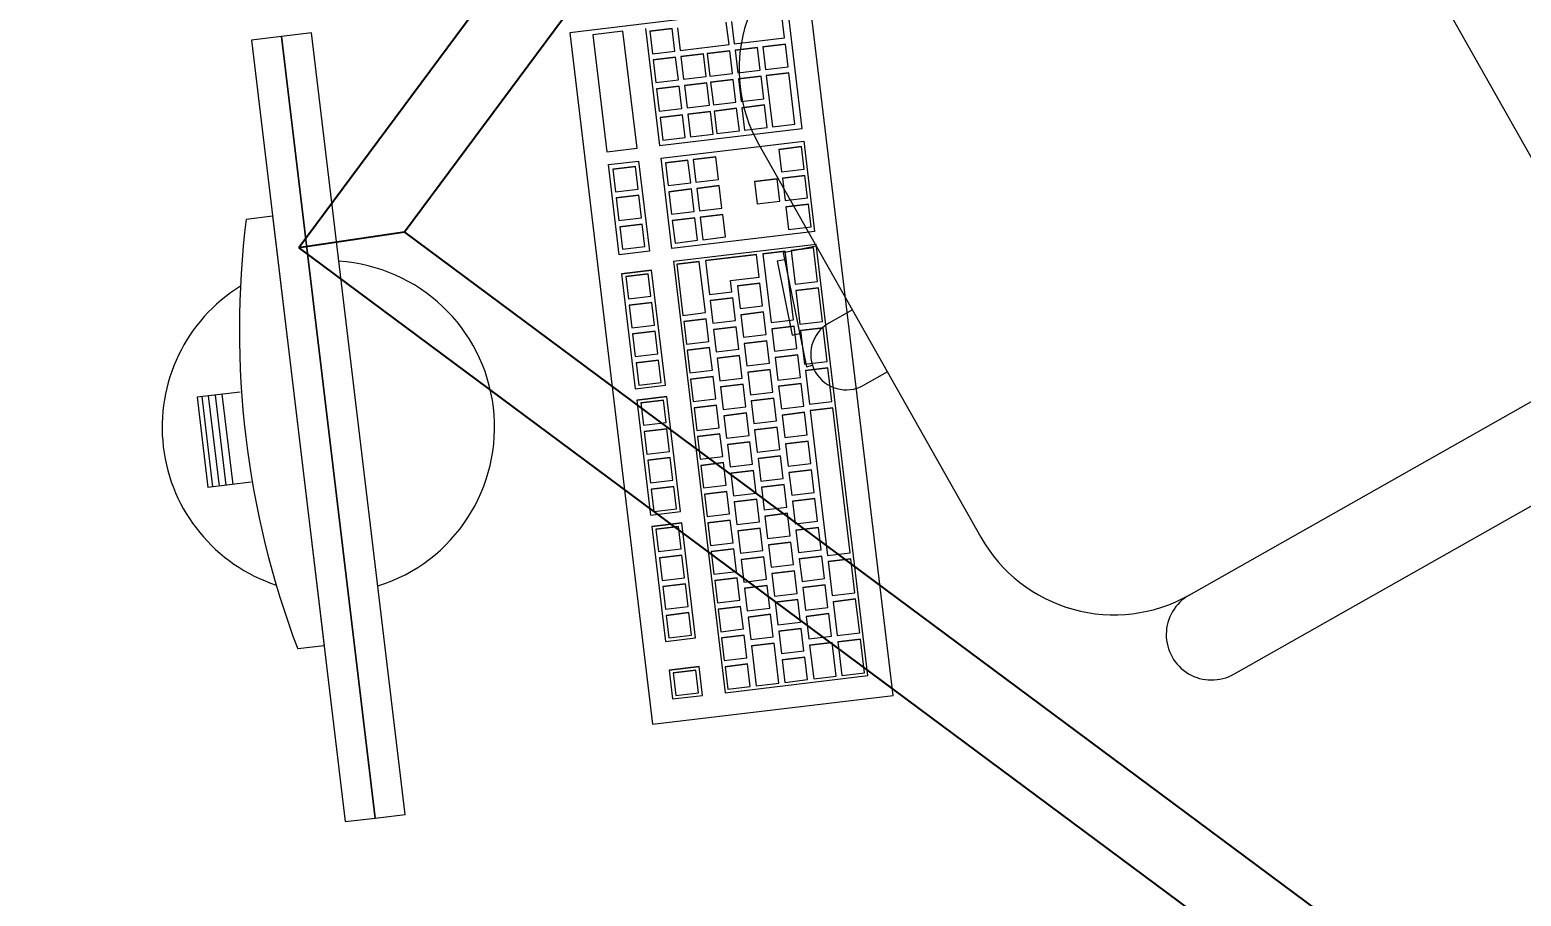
# Model space of a CAD drawing. Header units: metres. Extents: x 141303 to 146299, y 125960 to 127091.
# Drawn here: x 144888.176 to 144889.162, y 126112.787 to 126113.36 of the extents above; entities that cross this region are included whole.
import ezdxf

# ---------------------------------------------------------------- set-up
doc = ezdxf.new("R2010")
doc.units = ezdxf.units.M
doc.header["$MEASUREMENT"] = 0
doc.layers.add('DIMENSION', color=50, linetype='Continuous')
doc.layers.add('FURNITURE', color=6, linetype='Continuous')
doc.layers.get('0').off()
doc.styles.get("Standard").update_dxf_attribs({"font": 'arial.ttf'})
doc.dimstyles.get("Standard").update_dxf_attribs({"dimtxt": 0.18, "dimasz": 0.18, "dimexe": 0.18, "dimexo": 0.0625, "dimgap": 0.09, "dimtad": 0, "dimtih": 1, "dimtoh": 1, "dimdec": 4, "dimzin": 0, "dimdsep": 46, "dimtxsty": 'Standard', "dimcen": 0.09, "dimadec": 0, "dimazin": 0, "dimtfac": 1, "dimtdec": 4, "dimtofl": 0, "dimtmove": 0, "dimatfit": 3, "dimfxl": 1, "dimtolj": 1, "dimtzin": 0, "dimarcsym": 0})

# ---------------------------------------------------------------- blocks, each defined once
blk = doc.blocks.new('C02_MOB-EQUIP GINE-PEDIATRÍA$0$SILLA ADM')
at = {"lineweight": 0}
for p, q in [((20.04703150381793, 67.98098354572173, -0.0001083707185007277), (19.9262905843289, 67.70855571137963, -0.0001083707185007277)), ((20.30127169555655, 67.46871754330007, -0.0001083707185007277), (20.4765747070619, 67.86425387000817, -0.0001083707185007277)), ((19.97770748777068, 67.57528436159753, -0.0001083707185007277), (20.3176503041253, 67.42462057821623, -0.0001083707185007277)), ((19.95339604384997, 67.52043043100731, -0.0001083707185007277), (20.27371564967265, 67.37846371959988, -0.0001083707185007277))]:
    blk.add_line(p, q, dxfattribs=at)
at = {"lineweight": 0, "ltscale": 15}
for p, q in [((19.99920734189095, 67.92542890704374, -0.0001083707185007277), (19.94794888302381, 67.86824843370307, -0.0001083707185007277)), ((19.99253823611927, 67.92548647206787, -0.0001083707185007277), (19.95912690951086, 67.88828857880252, -0.0001083707185007277)), ((19.99253823611927, 67.92548647206787, -0.0001083707185007277), (19.99626124850887, 67.92214244439785, -0.0001083707185007277)), ((20.01580298728557, 67.91052261860082, -0.0001083707185007277), (19.99920734189095, 67.92542890704374, -0.0001083707185007277)), ((19.95912690951086, 67.88828857880252, -0.0001083707185007277), (19.96288643381947, 67.8849117561991, -0.0001083707185007277)), ((19.99619146692045, 67.86627312933211, -0.0001083707185007277), (19.97980732386351, 67.87354396238405, -0.0001083707185007277)), ((19.94794888302381, 67.86824843370307, -0.0001083707185007277), (19.95112415944527, 67.86568353163109, -0.0001083707185007277)), ((19.97714750035549, 67.82330421216193, -0.0001083707185007277), (19.96074292184803, 67.83058411398827, -0.0001083707185007277))]:
    blk.add_line(p, q, dxfattribs=at)
at = {"lineweight": 0}
for centre, radius, start, end in [((20.13937563040025, 67.94005632262837, -0.0001083707185007277), 0.1010073033560275, 66.09692008300244, 156.096920083002), ((20.16410823210186, 67.7661244465057, -0.0001083707185007277), 0.4159057723393335, 303.6076817566271, 8.5861584093774), ((20.01863471091122, 67.66762848828627, -0.0001083707185007277), 0.1010073033560275, 156.096920083002, 246.0969200830025), ((19.96555176581032, 67.54785739630242, -0.0001083707185007277), 0.0299999999999994, 66.09692008300244, 246.0969200830025)]:
    blk.add_arc(centre, radius, start, end, dxfattribs=at)
at = {"lineweight": 0, "ltscale": 15}
blk.add_arc((19.97027512285577, 67.85206403818614, -0.0001083707185007277), 0.0235000000011494, 66.06966527930813, 246.0696652526278, dxfattribs=at)
blk = doc.blocks.new('C02_MOB-EQUIP GINE-PEDIATRÍA$0$DESK 1.50 X 1.50')
for points in [[(252.4956132384343, -575.904785184178), (253.4456132384343, -575.904785184178)], [(253.3956132384343, -575.9547851841779), (253.4456132384343, -575.904785184178)], [(253.4456132384343, -575.904785184178), (253.4456132384343, -576.854785184178)], [(252.4956132384343, -575.9547851841779), (253.3956132384343, -575.9547851841779)], [(253.3956132384343, -575.9547851841779), (253.3956132384343, -576.854785184178)]]:
    blk.add_lwpolyline(points)
blk = doc.blocks.new('C07_MOB-C.EXT Y FARMACIA$0$01.TLAT_TRIAGE - 06$0$02.COV_LNDV_MONTAJE - 00$0$Mob  -  PC 02')
at = {"lineweight": 0}
for p, q in [((0.2202835754859507, 0.4592446483570846), (-0.2397164245140857, 0.4592444881171638)), ((-0.2397164245140857, 0.4592444881171638), (-0.239716368778204, 0.299244488116407)), ((0.2202836312218324, 0.2992446483563349), (0.2202835754859507, 0.4592446483570846)), ((-0.1587164192886803, 0.4442445163311739), (-0.2366488523206272, 0.4442444891835955)), ((-0.1587163861956924, 0.3492445163309264), (-0.1587164192886803, 0.4442445163311739)), ((-0.1502164192887676, 0.4442445192921334), (-0.09021641928768531, 0.4442445401929895)), ((-0.1502163861957797, 0.3492445192918859), (-0.1502164192887676, 0.4442445192921334)), ((-0.09021641928768531, 0.4442445401929895), (-0.0902163861946974, 0.3492445401927419)), ((0.2052835807110114, 0.4442446431297277), (-0.08171641928777262, 0.444244543153949)), ((-0.08171638619478472, 0.3492445431536943), (-0.08171641928777262, 0.444244543153949)), ((0.205283613804113, 0.3492446431294802), (0.2052835807110114, 0.4442446431297277)), ((-0.2194830843872069, 0.4397444951632459), (-0.2344830843873069, 0.4397444899380283)), ((-0.219483072717594, 0.4062444951627875), (-0.2194830843872069, 0.4397444951632459)), ((-0.2003497510542047, 0.4397445018282931), (-0.2153497510543048, 0.4397444966030826)), ((-0.2153497510543048, 0.4397444966030826), (-0.2153497458290303, 0.4247444966063931)), ((-0.2153497458290303, 0.4247444966063931), (-0.2153497510543048, 0.4397444966030826)), ((-0.200349745829044, 0.4247445018316036), (-0.2003497510542047, 0.4397445018282931)), ((-0.1620830843872909, 0.4397445151584016), (-0.1962164177213026, 0.4397445032681297)), ((-0.1962164177213026, 0.4397445032681297), (-0.1962164124961419, 0.4247445032714403)), ((-0.1962164124961419, 0.4247445032714403), (-0.1962164177213026, 0.4397445032681297)), ((-0.1620830791621302, 0.4247445151617122), (-0.1620830843872909, 0.4397445151584016)), ((-0.1318497519240509, 0.442244525692437), (-0.1468497519250604, 0.4422445204672265)), ((-0.1468497519250604, 0.4422445204672265), (-0.1468497466998997, 0.4272445204659896)), ((-0.1468497466998997, 0.4272445204659896), (-0.1468497519250604, 0.4422445204672265)), ((-0.1318497466988902, 0.4272445256912001), (-0.1318497519240509, 0.442244525692437)), ((-0.1127164185910488, 0.4422445323574913), (-0.1277164185920583, 0.4422445271322737)), ((-0.1277164185920583, 0.4422445271322737), (-0.1277164133668975, 0.4272445271310368)), ((-0.1277164133668975, 0.4272445271310368), (-0.1277164185920583, 0.4422445271322737)), ((-0.112716413365888, 0.4272445323562544), (-0.1127164185910488, 0.4422445323574913)), ((-0.0935830852580466, 0.4422445390225456), (-0.1085830852581466, 0.442244533797328)), ((-0.1085830852581466, 0.442244533797328), (-0.1085830800329859, 0.4272445337960911)), ((-0.1085830800329859, 0.4272445337960911), (-0.1085830852581466, 0.442244533797328)), ((-0.09358308003288585, 0.4272445390213087), (-0.0935830852580466, 0.4422445390225456)), ((-0.05714975192506699, 0.4422445517140112), (-0.07964975192419388, 0.4422445438761848)), ((-0.07964975192419388, 0.4422445438761848), (-0.07964974669903313, 0.4272445438749479)), ((-0.07964974669903313, 0.4272445438749479), (-0.07964975192419388, 0.4422445438761848)), ((-0.05714974669990625, 0.4272445517127743), (-0.05714975192506699, 0.4422445517140112)), ((-0.03051641859099163, 0.4422445609916672), (-0.05301641859102801, 0.4422445531538479)), ((-0.05301641859102801, 0.4422445531538479), (-0.05301641336586727, 0.427244553152611)), ((-0.05301641336586727, 0.427244553152611), (-0.05301641859102801, 0.4422445531538479)), ((-0.03051641336583089, 0.4272445609904303), (-0.03051641859099163, 0.4422445609916672)), ((-0.003883085258053143, 0.4422445702693303), (-0.02638308525899902, 0.4422445624315039)), ((-0.02638308525899902, 0.4422445624315039), (-0.02638308003383827, 0.427244562430267)), ((-0.02638308003383827, 0.427244562430267), (-0.02638308525899902, 0.4422445624315039)), ((-0.003883080032892394, 0.4272445702680934), (-0.003883085258053143, 0.4422445702693303)), ((0.02275024807488535, 0.4422445795469863), (0.0002502480748489688, 0.442244571709167)), ((0.0002502480748489688, 0.442244571709167), (0.0002502533000097173, 0.4272445717079301)), ((0.0002502533000097173, 0.4272445717079301), (0.0002502480748489688, 0.442244571709167)), ((0.0227502533000461, 0.4272445795457493), (0.02275024807488535, 0.4422445795469863)), ((0.1233169147409399, 0.4422446145791518), (0.02688358140892433, 0.442244580986823)), ((0.02688358140892433, 0.442244580986823), (0.02688358663408508, 0.427244580985586)), ((0.02688358663408508, 0.427244580985586), (0.02688358140892433, 0.442244580986823)), ((0.1233169199661006, 0.4272446145779149), (0.1233169147409399, 0.4422446145791518)), ((0.1499502480750152, 0.4422446238568078), (0.1274502480749788, 0.4422446160189885)), ((0.1274502480749788, 0.4422446160189885), (0.1274502533001396, 0.4272446160177516)), ((0.1274502533001396, 0.4272446160177516), (0.1274502480749788, 0.4422446160189885)), ((0.149950253300176, 0.4272446238555709), (0.1499502480750152, 0.4422446238568078)), ((0.1765835814090906, 0.4422446331344709), (0.1540835814079173, 0.4422446252966445)), ((0.1540835814079173, 0.4422446252966445), (0.1540835866330781, 0.4272446252954147)), ((0.1540835866330781, 0.4272446252954147), (0.1540835814079173, 0.4422446252966445)), ((0.1765835866342513, 0.427244633133234), (0.1765835814090906, 0.4422446331344709)), ((0.2032169147420291, 0.4422446424121269), (0.1807169147419927, 0.4422446345743076)), ((0.1807169147419927, 0.4422446345743076), (0.1807169199671534, 0.4272446345730707)), ((0.1807169199671534, 0.4272446345730707), (0.1807169147419927, 0.4422446345743076)), ((0.2032169199671898, 0.4272446424108899), (0.2032169147420291, 0.4422446424121269)), ((-0.2153497458290303, 0.4247444966063931), (-0.200349745829044, 0.4247445018316036)), ((-0.1962164124961419, 0.4247445032714403), (-0.1620830791621302, 0.4247445151617122)), ((-0.1468497466998997, 0.4272445204659896), (-0.1318497466988902, 0.4272445256912001)), ((-0.1277164133668975, 0.4272445271310368), (-0.112716413365888, 0.4272445323562544)), ((-0.1127164121465967, 0.4237445323573603), (-0.1277164121476062, 0.4237445271321427)), ((-0.1277164121476062, 0.4237445271321427), (-0.1277164069224455, 0.4087445271300034)), ((-0.1277164069224455, 0.4087445271300034), (-0.1277164121476062, 0.4237445271321427)), ((-0.1127164069214359, 0.4087445323552139), (-0.1127164121465967, 0.4237445323573603)), ((-0.1085830800329859, 0.4272445337960911), (-0.09358308003288585, 0.4272445390213087)), ((-0.07964974669903313, 0.4272445438749479), (-0.05714974669990625, 0.4272445517127743)), ((-0.05301641336586727, 0.427244553152611), (-0.03051641336583089, 0.4272445609904303)), ((-0.02638308003383827, 0.427244562430267), (-0.003883080032892394, 0.4272445702680934)), ((0.0002502533000097173, 0.4272445717079301), (0.0227502533000461, 0.4272445795457493)), ((0.02688358663408508, 0.427244580985586), (0.1233169199661006, 0.4272446145779149)), ((0.1274502533001396, 0.4272446160177516), (0.149950253300176, 0.4272446238555709)), ((0.1540835866330781, 0.4272446252954147), (0.1765835866342513, 0.427244633133234)), ((0.1807169199671534, 0.4272446345730707), (0.2032169199671898, 0.4272446424108899)), ((-0.2003497446097526, 0.4212445018281621), (-0.2153497446098527, 0.4212444966029516)), ((-0.2153497446098527, 0.4212444966029516), (-0.2153497393846919, 0.4062444966026242)), ((-0.2153497393846919, 0.4062444966026242), (-0.2153497446098527, 0.4212444966029516)), ((-0.2003497393845919, 0.4062445018278418), (-0.2003497446097526, 0.4212445018281621)), ((-0.1812164112767505, 0.4212445084932164), (-0.1962164112768505, 0.4212445032679988)), ((-0.1962164112768505, 0.4212445032679988), (-0.1962164060516898, 0.4062445032676785)), ((-0.1962164060516898, 0.4062445032676785), (-0.1962164112768505, 0.4212445032679988)), ((-0.1812164060515897, 0.406244508492889), (-0.1812164112767505, 0.4212445084932164)), ((-0.1620830779428388, 0.4212445151582707), (-0.1770830779427115, 0.4212445099330531)), ((-0.1770830779427115, 0.4212445099330531), (-0.1770830727175507, 0.4062445099327257)), ((-0.1770830727175507, 0.4062445099327257), (-0.1770830779427115, 0.4212445099330531)), ((-0.1620830727176781, 0.4062445151579432), (-0.1620830779428388, 0.4212445151582707)), ((-0.03388307871455254, 0.4234602920983541), (-0.07964974538072056, 0.4234602761556368)), ((-0.07964974538072056, 0.4234602761556368), (-0.07964974015555981, 0.4084602761571354)), ((-0.07964974015555981, 0.4084602761571354), (-0.07964974538072056, 0.4234602761556368)), ((-0.03388307348939179, 0.4084602920998457), (-0.03388307871455254, 0.4234602920983541)), ((-0.01474974538155038, 0.4234602987634013), (-0.02974974538074093, 0.4234602935381908)), ((-0.02974974538074093, 0.4234602935381908), (-0.02974974015558018, 0.4084602935396824)), ((-0.02974974015558018, 0.4084602935396824), (-0.02974974538074093, 0.4234602935381908)), ((-0.01474974015638963, 0.4084602987648929), (-0.01474974538155038, 0.4234602987634013)), ((0.004383587951451773, 0.4234603054284556), (-0.0106164120475114, 0.423460300203238)), ((-0.0106164120475114, 0.423460300203238), (-0.01061640682235065, 0.4084603002047296)), ((-0.01061640682235065, 0.4084603002047296), (-0.0106164120475114, 0.423460300203238)), ((0.004383593176612521, 0.4084603054299472), (0.004383587951451773, 0.4234603054284556)), ((0.02351692128445393, 0.4234603120935099), (0.008516921285490753, 0.4234603068682923)), ((0.008516921285490753, 0.4234603068682923), (0.008516926510651501, 0.4084603068697839)), ((0.008516926510651501, 0.4084603068697839), (0.008516921285490753, 0.4234603068682923)), ((0.02351692650961468, 0.4084603120950014), (0.02351692128445393, 0.4234603120935099)), ((0.04265025461825189, 0.4234603187585571), (0.02765025461837922, 0.4234603135333466)), ((0.02765025461837922, 0.4234603135333466), (0.02765025984365366, 0.4084603135348381)), ((0.02765025984365366, 0.4084603135348381), (0.02765025461837922, 0.4234603135333466)), ((0.04265025984352633, 0.4084603187600486), (0.04265025461825189, 0.4234603187585571)), ((0.06178358795239092, 0.4234603254236113), (0.04678358795138138, 0.4234603201983937)), ((0.04678358795138138, 0.4234603201983937), (0.04678359317665581, 0.4084603201998853)), ((0.04678359317665581, 0.4084603201998853), (0.04678358795138138, 0.4234603201983937)), ((0.06178359317766535, 0.4084603254251029), (0.06178358795239092, 0.4234603254236113)), ((0.08091692128539307, 0.4234603320886656), (0.06591692128529303, 0.423460326863448)), ((0.06591692128529303, 0.423460326863448), (0.06591692651056746, 0.4084603268649396)), ((0.06591692651056746, 0.4084603268649396), (0.06591692128529303, 0.423460326863448)), ((0.08091692651066751, 0.4084603320901571), (0.08091692128539307, 0.4234603320886656)), ((0.1000502546183952, 0.4234603387537128), (0.08505025461829518, 0.4234603335285023)), ((0.08505025461829518, 0.4234603335285023), (0.08505025984356962, 0.4084603335299938)), ((0.08505025984356962, 0.4084603335299938), (0.08505025461829518, 0.4234603335285023)), ((0.1000502598436697, 0.4084603387552043), (0.1000502546183952, 0.4234603387537128)), ((0.1191835879523069, 0.423460345418767), (0.1041835879512973, 0.4234603401935494)), ((0.1041835879512973, 0.4234603401935494), (0.1041835931765718, 0.408460340195041)), ((0.1041835931765718, 0.408460340195041), (0.1041835879512973, 0.4234603401935494)), ((0.1191835931775813, 0.4084603454202586), (0.1191835879523069, 0.423460345418767)), ((0.138316921285309, 0.4234603520838213), (0.1233169212842995, 0.4234603468586037)), ((0.1233169212842995, 0.4234603468586037), (0.1233169265095739, 0.4084603468600953)), ((0.1233169265095739, 0.4084603468600953), (0.1233169212842995, 0.4234603468586037)), ((0.1383169265105835, 0.4084603520853129), (0.138316921285309, 0.4234603520838213)), ((0.1574502546183112, 0.4234603587488685), (0.1424502546191206, 0.423460353523658)), ((0.1424502546191206, 0.423460353523658), (0.1424502598443951, 0.4084603535251496)), ((0.1424502598443951, 0.4084603535251496), (0.1424502546191206, 0.423460353523658)), ((0.1574502598435856, 0.4084603587503601), (0.1574502546183112, 0.4234603587488685)), ((0.1765835879524502, 0.4234603654139228), (0.1615835879523502, 0.4234603601887052)), ((0.1615835879523502, 0.4234603601887052), (0.1615835931776246, 0.4084603601902039)), ((0.1615835931776246, 0.4084603601902039), (0.1615835879523502, 0.4234603601887052)), ((0.1765835931777247, 0.4084603654154144), (0.1765835879524502, 0.4234603654139228)), ((0.2032169212853887, 0.4234603746915859), (0.1807169212853523, 0.4234603668537595)), ((0.1807169212853523, 0.4234603668537595), (0.1807169265106268, 0.4084603668552511)), ((0.1807169265106268, 0.4084603668552511), (0.1807169212853523, 0.4234603668537595)), ((0.2032169265106631, 0.4084603746930774), (0.2032169212853887, 0.4234603746915859)), ((-0.2344830727176941, 0.4062444899375699), (-0.219483072717594, 0.4062444951627875)), ((-0.2153497393846919, 0.4062444966026242), (-0.2003497393845919, 0.4062445018278418)), ((-0.1962164060516898, 0.4062445032676785), (-0.1812164060515897, 0.406244508492889)), ((-0.1770830727175507, 0.4062445099327257), (-0.1620830727176781, 0.4062445151579432)), ((-0.1277164069224455, 0.4087445271300034), (-0.1127164069214359, 0.4087445323552139)), ((-0.06465945627371639, 0.4042808639768076), (-0.07965945627358906, 0.40428085875159)), ((-0.07965945627358906, 0.40428085875159), (-0.07964972684317217, 0.3702445438760755)), ((-0.07964972684317217, 0.3702445438760755), (-0.07965945627358906, 0.40428085875159)), ((-0.07964974015555981, 0.4084602761571354), (-0.03388307348939179, 0.4084602920998457)), ((-0.06465944964247683, 0.3852445490955028), (-0.06465945627371639, 0.4042808639768076)), ((-0.04552612293957736, 0.4042808706418548), (-0.0605261229405869, 0.4042808654166443)), ((-0.0605261229405869, 0.4042808654166443), (-0.06052611771531247, 0.3892808654172264)), ((-0.06052611771531247, 0.3892808654172264), (-0.0605261229405869, 0.4042808654166443)), ((-0.04552611771430293, 0.389280870642444), (-0.04552612293957736, 0.4042808706418548)), ((-0.02639278960657521, 0.4042808773069091), (-0.04139278960667525, 0.4042808720816986)), ((-0.04139278960667525, 0.4042808720816986), (-0.04139278438140082, 0.3892808720822807)), ((-0.04139278438140082, 0.3892808720822807), (-0.04139278960667525, 0.4042808720816986)), ((-0.02974974015558018, 0.4084602935396824), (-0.01474974015638963, 0.4084602987648929)), ((-0.02639278438130077, 0.3892808773074912), (-0.02639278960657521, 0.4042808773069091)), ((-0.007259456273573051, 0.4042808839719634), (-0.02225945627253623, 0.4042808787467458)), ((-0.02225945627253623, 0.4042808787467458), (-0.02225945104726179, 0.3892808787473279)), ((-0.02225945104726179, 0.3892808787473279), (-0.02225945627253623, 0.4042808787467458)), ((-0.01061640682235065, 0.4084603002047296), (0.004383593176612521, 0.4084603054299472)), ((-0.007259451048298615, 0.3892808839725455), (-0.007259456273573051, 0.4042808839719634)), ((0.01187387705942911, 0.4042808906370106), (-0.003126122939534071, 0.4042808854118001)), ((-0.003126122939534071, 0.4042808854118001), (-0.003126117714259635, 0.3892808854123821)), ((-0.003126117714259635, 0.3892808854123821), (-0.003126122939534071, 0.4042808854118001)), ((0.008516926510651501, 0.4084603068697839), (0.02351692650961468, 0.4084603120950014)), ((0.01187388228470354, 0.3892808906375997), (0.01187387705942911, 0.4042808906370106)), ((0.03100721039334076, 0.4042808973020648), (0.01600721039346809, 0.4042808920768544)), ((0.01600721039346809, 0.4042808920768544), (0.01600721561874252, 0.3892808920774364)), ((0.01600721561874252, 0.3892808920774364), (0.01600721039346809, 0.4042808920768544)), ((0.02765025984365366, 0.4084603135348381), (0.04265025984352633, 0.4084603187600486)), ((0.03100721561861519, 0.3892808973026469), (0.03100721039334076, 0.4042808973020648)), ((0.05014054372634291, 0.4042809039671191), (0.03514054372624287, 0.4042808987419015)), ((0.03514054372624287, 0.4042808987419015), (0.0351405489515173, 0.3892808987424836)), ((0.0351405489515173, 0.3892808987424836), (0.03514054372624287, 0.4042808987419015)), ((0.04678359317665581, 0.4084603201998853), (0.06178359317766535, 0.4084603254251029)), ((0.05014054895161735, 0.3892809039677012), (0.05014054372634291, 0.4042809039671191)), ((0.06927387705957244, 0.4042809106321734), (0.05427387706038189, 0.4042809054069558)), ((0.05427387706038189, 0.4042809054069558), (0.05427388228565633, 0.3892809054075379)), ((0.05427388228565633, 0.3892809054075379), (0.05427387706038189, 0.4042809054069558)), ((0.06591692651056746, 0.4084603268649396), (0.08091692651066751, 0.4084603320901571)), ((0.06927388228484688, 0.3892809106327555), (0.06927387705957244, 0.4042809106321734)), ((0.08840721039234722, 0.4042809172972205), (0.07340721039338405, 0.4042809120720101)), ((0.07340721039338405, 0.4042809120720101), (0.07340721561865848, 0.3892809120725922)), ((0.07340721561865848, 0.3892809120725922), (0.07340721039338405, 0.4042809120720101)), ((0.08505025984356962, 0.4084603335299938), (0.1000502598436697, 0.4084603387552043)), ((0.08840721561762166, 0.3892809172978026), (0.08840721039234722, 0.4042809172972205)), ((0.1075405437262589, 0.4042809239622748), (0.0925405437263862, 0.4042809187370572)), ((0.0925405437263862, 0.4042809187370572), (0.09254054895166064, 0.3892809187376393)), ((0.09254054895166064, 0.3892809187376393), (0.0925405437263862, 0.4042809187370572)), ((0.1041835931765718, 0.408460340195041), (0.1191835931775813, 0.4084603454202586)), ((0.1075405489515333, 0.3892809239628569), (0.1075405437262589, 0.4042809239622748)), ((0.1266738770603979, 0.4042809306273291), (0.1116738770593884, 0.4042809254021115)), ((0.1116738770593884, 0.4042809254021115), (0.1116738822846628, 0.3892809254026936)), ((0.1116738822846628, 0.3892809254026936), (0.1116738770593884, 0.4042809254021115)), ((0.1233169265095739, 0.4084603468600953), (0.1383169265105835, 0.4084603520853129)), ((0.1266738822856723, 0.3892809306279112), (0.1266738770603979, 0.4042809306273291)), ((0.1458072103934001, 0.4042809372923763), (0.1308072103923905, 0.4042809320671658)), ((0.1308072103923905, 0.4042809320671658), (0.130807215617665, 0.3892809320677479)), ((0.130807215617665, 0.3892809320677479), (0.1308072103923905, 0.4042809320671658)), ((0.1424502598443951, 0.4084603535251496), (0.1574502598435856, 0.4084603587503601)), ((0.1458072156186745, 0.3892809372929584), (0.1458072103934001, 0.4042809372923763)), ((0.1649405437264022, 0.4042809439574306), (0.1499405437263022, 0.404280938732213)), ((0.1499405437263022, 0.404280938732213), (0.1499405489515766, 0.3892809387327951)), ((0.1499405489515766, 0.3892809387327951), (0.1499405437263022, 0.404280938732213)), ((0.1615835931776246, 0.4084603601902039), (0.1765835931777247, 0.4084603654154144)), ((0.1649405489516766, 0.3892809439580127), (0.1649405437264022, 0.4042809439574306)), ((0.1840738770594044, 0.4042809506224849), (0.1690738770595317, 0.4042809453972673)), ((0.1690738770595317, 0.4042809453972673), (0.1690738822848061, 0.3892809453978494)), ((0.1690738822848061, 0.3892809453978494), (0.1690738770595317, 0.4042809453972673)), ((0.1807169265106268, 0.4084603668552511), (0.2032169265106631, 0.4084603746930774)), ((0.1840738822846788, 0.3892809506230669), (0.1840738770594044, 0.4042809506224849)), ((0.203207210393316, 0.4042809572875321), (0.1882072103925339, 0.4042809520623216)), ((0.1882072103925339, 0.4042809520623216), (0.1882072156178083, 0.3892809520629036)), ((0.1882072156178083, 0.3892809520629036), (0.1882072103925339, 0.4042809520623216)), ((0.2032072156185905, 0.3892809572881141), (0.203207210393316, 0.4042809572875321)), ((-0.2194830714983027, 0.4027444951629839), (-0.2344830714984028, 0.4027444899377663)), ((-0.2194830601770263, 0.3702444951654578), (-0.2194830714983027, 0.4027444951629839)), ((-0.2003497381653006, 0.4027445018280382), (-0.2153497381654006, 0.4027444966028206)), ((-0.2153497381654006, 0.4027444966028206), (-0.2153497329402398, 0.3877444966043122)), ((-0.2153497329402398, 0.3877444966043122), (-0.2153497381654006, 0.4027444966028206)), ((-0.2003497329401398, 0.3877445018295298), (-0.2003497381653006, 0.4027445018280382)), ((-0.1812164048322984, 0.4027445084930854), (-0.1962164048323984, 0.4027445032678749)), ((-0.1962164048323984, 0.4027445032678749), (-0.1962163996072377, 0.3877445032693665)), ((-0.1962163996072377, 0.3877445032693665), (-0.1962164048323984, 0.4027445032678749)), ((-0.1812163996071376, 0.387744508494577), (-0.1812164048322984, 0.4027445084930854)), ((-0.1620830714983867, 0.4027445151581397), (-0.1770830714982594, 0.4027445099329221)), ((-0.1770830714982594, 0.4027445099329221), (-0.1770830662730987, 0.3877445099344137)), ((-0.1770830662730987, 0.3877445099344137), (-0.1770830714982594, 0.4027445099329221)), ((-0.162083066273226, 0.3877445151596313), (-0.1620830714983867, 0.4027445151581397)), ((-0.2153497329402398, 0.3877444966043122), (-0.2003497329401398, 0.3877445018295298)), ((-0.2003497320692986, 0.385244501828111), (-0.2153497320693987, 0.3852444966028934)), ((-0.2153497320693987, 0.3852444966028934), (-0.2153497268441242, 0.3702444966052945)), ((-0.2153497268441242, 0.3702444966052945), (-0.2153497320693987, 0.3852444966028934)), ((-0.2003497268440242, 0.3702445018305121), (-0.2003497320692986, 0.385244501828111)), ((-0.1962163996072377, 0.3877445032693665), (-0.1812163996071376, 0.387744508494577)), ((-0.1812163987362965, 0.3852445084931582), (-0.1962163987363965, 0.3852445032679477)), ((-0.1962163987363965, 0.3852445032679477), (-0.1962163935111221, 0.3702445032703488)), ((-0.1962163935111221, 0.3702445032703488), (-0.1962163987363965, 0.3852445032679477)), ((-0.181216393511022, 0.3702445084955664), (-0.1812163987362965, 0.3852445084931582)), ((-0.1770830662730987, 0.3877445099344137), (-0.162083066273226, 0.3877445151596313)), ((-0.1620830654023848, 0.3852445151582125), (-0.1770830654022575, 0.3852445099329949)), ((-0.1770830654022575, 0.3852445099329949), (-0.1770830601769831, 0.3702445099354031)), ((-0.1770830601769831, 0.3702445099354031), (-0.1770830654022575, 0.3852445099329949)), ((-0.1620830601771104, 0.3702445151606136), (-0.1620830654023848, 0.3852445151582125)), ((-0.1318497320683036, 0.3852445256899266), (-0.1468497320693132, 0.385244520464709)), ((-0.1468497320693132, 0.385244520464709), (-0.1468497268440387, 0.37024452046711)), ((-0.1468497268440387, 0.37024452046711), (-0.1468497320693132, 0.385244520464709)), ((-0.1318497268430292, 0.3702445256923276), (-0.1318497320683036, 0.3852445256899266)), ((-0.1127163987353015, 0.3852445323549738), (-0.127716398736311, 0.3852445271297633)), ((-0.127716398736311, 0.3852445271297633), (-0.1277163935110366, 0.3702445271321643)), ((-0.1277163935110366, 0.3702445271321643), (-0.127716398736311, 0.3852445271297633)), ((-0.112716393510027, 0.3702445323573748), (-0.1127163987353015, 0.3852445323549738)), ((-0.09358306540229933, 0.3852445390200281), (-0.1085830654023994, 0.3852445337948105)), ((-0.1085830654023994, 0.3852445337948105), (-0.1085830601771249, 0.3702445337972186)), ((-0.1085830601771249, 0.3702445337972186), (-0.1085830654023994, 0.3852445337948105)), ((-0.09358306017702489, 0.3702445390224291), (-0.09358306540229933, 0.3852445390200281)), ((-0.05714973206931973, 0.3852445517114937), (-0.06465944964247683, 0.3852445490955028)), ((-0.06052611771531247, 0.3892808654172264), (-0.04552611771430293, 0.389280870642444)), ((-0.05714972684404529, 0.3702445517138948), (-0.05714973206931973, 0.3852445517114937)), ((-0.0380163987351807, 0.385244558376548), (-0.05301639873528075, 0.3852445531513304)), ((-0.05301639873528075, 0.3852445531513304), (-0.05301639351000631, 0.3702445531537314)), ((-0.05301639351000631, 0.3702445531537314), (-0.05301639873528075, 0.3852445531513304)), ((-0.04139278438140082, 0.3892808720822807), (-0.02639278438130077, 0.3892808773074912)), ((-0.03801639350990627, 0.370244558378949), (-0.0380163987351807, 0.385244558376548)), ((-0.01888306540240592, 0.3852445650416023), (-0.03388306540227859, 0.3852445598163847)), ((-0.03388306540227859, 0.3852445598163847), (-0.03388306017700415, 0.3702445598187857)), ((-0.03388306017700415, 0.3702445598187857), (-0.03388306540227859, 0.3852445598163847)), ((-0.02225945104726179, 0.3892808787473279), (-0.007259451048298615, 0.3892808839725455)), ((-0.01888306017713148, 0.3702445650440033), (-0.01888306540240592, 0.3852445650416023)), ((0.0002502679305962374, 0.3852445717066495), (-0.01474973206927643, 0.385244566481439)), ((-0.01474973206927643, 0.385244566481439), (-0.014749726844002, 0.37024456648384)), ((-0.014749726844002, 0.37024456648384), (-0.01474973206927643, 0.385244566481439)), ((-0.003126117714259635, 0.3892808854123821), (0.01187388228470354, 0.3892808906375997)), ((0.0002502731558706728, 0.3702445717090505), (0.0002502679305962374, 0.3852445717066495)), ((0.01938360126359839, 0.3852445783717038), (0.004383601263725723, 0.3852445731464862)), ((0.004383601263725723, 0.3852445731464862), (0.004383606489000158, 0.3702445731488872)), ((0.004383606489000158, 0.3702445731488872), (0.004383601263725723, 0.3852445731464862)), ((0.01600721561874252, 0.3892808920774364), (0.03100721561861519, 0.3892808973026469)), ((0.01938360648887283, 0.3702445783741048), (0.01938360126359839, 0.3852445783717038)), ((0.03851693459773742, 0.3852445850367581), (0.02351693459672788, 0.3852445798115405)), ((0.02351693459672788, 0.3852445798115405), (0.02351693982200231, 0.3702445798139415)), ((0.02351693982200231, 0.3702445798139415), (0.02351693459672788, 0.3852445798115405)), ((0.0351405489515173, 0.3892808987424836), (0.05014054895161735, 0.3892809039677012)), ((0.03851693982301185, 0.3702445850391591), (0.03851693459773742, 0.3852445850367581)), ((0.05765026793073957, 0.3852445917018053), (0.04265026793063953, 0.3852445864765948)), ((0.04265026793063953, 0.3852445864765948), (0.04265027315591396, 0.3702445864789958)), ((0.04265027315591396, 0.3702445864789958), (0.04265026793063953, 0.3852445864765948)), ((0.05427388228565633, 0.3892809054075379), (0.06927388228484688, 0.3892809106327555)), ((0.05765027315601401, 0.3702445917042063), (0.05765026793073957, 0.3852445917018053)), ((0.07678360126465122, 0.3852445983668595), (0.06178360126477855, 0.3852445931416419)), ((0.06178360126477855, 0.3852445931416419), (0.06178360649005299, 0.370244593144043)), ((0.06178360649005299, 0.370244593144043), (0.06178360126477855, 0.3852445931416419)), ((0.07340721561865848, 0.3892809120725922), (0.08840721561762166, 0.3892809172978026)), ((0.07678360648992566, 0.3702445983692605), (0.07678360126465122, 0.3852445983668595)), ((0.09591693459765338, 0.3852446050319138), (0.08091693459778071, 0.3852445998066962)), ((0.08091693459778071, 0.3852445998066962), (0.08091693982305515, 0.3702445998090972)), ((0.08091693982305515, 0.3702445998090972), (0.08091693459778071, 0.3852445998066962)), ((0.09254054895166064, 0.3892809187376393), (0.1075405489515333, 0.3892809239628569)), ((0.09591693982292782, 0.3702446050343148), (0.09591693459765338, 0.3852446050319138)), ((0.115050267931565, 0.3852446116969609), (0.1000502679307829, 0.3852446064717505)), ((0.1000502679307829, 0.3852446064717505), (0.1000502731560573, 0.3702446064741515)), ((0.1000502731560573, 0.3702446064741515), (0.1000502679307829, 0.3852446064717505)), ((0.1116738822846628, 0.3892809254026936), (0.1266738822856723, 0.3892809306279112)), ((0.1150502731568395, 0.370244611699362), (0.115050267931565, 0.3852446116969609)), ((0.1341836012647946, 0.3852446183620152), (0.1191836012646945, 0.3852446131367976)), ((0.1191836012646945, 0.3852446131367976), (0.119183606489969, 0.3702446131391987)), ((0.119183606489969, 0.3702446131391987), (0.1191836012646945, 0.3852446131367976)), ((0.130807215617665, 0.3892809320677479), (0.1458072156186745, 0.3892809372929584)), ((0.134183606490069, 0.3702446183644163), (0.1341836012647946, 0.3852446183620152)), ((0.1533169345977967, 0.3852446250270695), (0.1383169345976967, 0.3852446198018519)), ((0.1383169345976967, 0.3852446198018519), (0.1383169398229711, 0.370244619804253)), ((0.1383169398229711, 0.370244619804253), (0.1383169345976967, 0.3852446198018519)), ((0.1499405489515766, 0.3892809387327951), (0.1649405489516766, 0.3892809439580127)), ((0.1533169398230712, 0.3702446250294706), (0.1533169345977967, 0.3852446250270695)), ((0.1724502679305715, 0.3852446316921167), (0.1574502679306988, 0.3852446264669062)), ((0.1574502679306988, 0.3852446264669062), (0.1574502731559733, 0.3702446264693073)), ((0.1574502731559733, 0.3702446264693073), (0.1574502679306988, 0.3852446264669062)), ((0.1690738822848061, 0.3892809453978494), (0.1840738822846788, 0.3892809506230669)), ((0.1724502731558459, 0.3702446316945178), (0.1724502679305715, 0.3852446316921167)), ((0.2032169345977763, 0.3852446424096165), (0.1765836012648379, 0.3852446331319534)), ((0.1765836012648379, 0.3852446331319534), (0.1765836064901123, 0.3702446331343545)), ((0.1765836064901123, 0.3702446331343545), (0.1765836012648379, 0.3852446331319534)), ((0.1882072156178083, 0.3892809520629036), (0.2032072156185905, 0.3892809572881141)), ((0.2032169398230508, 0.3702446424120175), (0.2032169345977763, 0.3852446424096165)), ((-0.2344830601771264, 0.3702444899402473), (-0.2194830601770263, 0.3702444951654578)), ((-0.2194830589578487, 0.3667444951629258), (-0.2344830589579487, 0.3667444899377153)), ((-0.2344830589579487, 0.3667444899377153), (-0.2344830537326743, 0.3517444899382974)), ((-0.2344830537326743, 0.3517444899382974), (-0.2344830589579487, 0.3667444899377153)), ((-0.2194830537325743, 0.3517444951635079), (-0.2194830589578487, 0.3667444951629258)), ((-0.2153497268441242, 0.3702444966052945), (-0.2003497268440242, 0.3702445018305121)), ((-0.2003497256248465, 0.3667445018279801), (-0.2153497256249466, 0.3667444966027625)), ((-0.2153497256249466, 0.3667444966027625), (-0.2153497203996722, 0.3517444966033446)), ((-0.2153497203996722, 0.3517444966033446), (-0.2153497256249466, 0.3667444966027625)), ((-0.2003497203995721, 0.3517445018285622), (-0.2003497256248465, 0.3667445018279801)), ((-0.1962163935111221, 0.3702445032703488), (-0.181216393511022, 0.3702445084955664)), ((-0.1812163922918444, 0.3667445084930344), (-0.1962163922919444, 0.3667445032678168)), ((-0.1962163922919444, 0.3667445032678168), (-0.19621638706667, 0.3517445032683988)), ((-0.19621638706667, 0.3517445032683988), (-0.1962163922919444, 0.3667445032678168)), ((-0.18121638706657, 0.3517445084936164), (-0.1812163922918444, 0.3667445084930344)), ((-0.1770830601769831, 0.3702445099354031), (-0.1620830601771104, 0.3702445151606136)), ((-0.1620830589579327, 0.3667445151580815), (-0.1770830589578054, 0.3667445099328711)), ((-0.1770830589578054, 0.3667445099328711), (-0.177083053732531, 0.3517445099334531)), ((-0.177083053732531, 0.3517445099334531), (-0.1770830589578054, 0.3667445099328711)), ((-0.1620830537326583, 0.3517445151586636), (-0.1620830589579327, 0.3667445151580815)), ((-0.1468497268440387, 0.37024452046711), (-0.1318497268430292, 0.3702445256923276)), ((-0.1318497256238516, 0.3667445256897956), (-0.1468497256248611, 0.366744520464578)), ((-0.1468497256248611, 0.366744520464578), (-0.1468497203995867, 0.3517445204651601)), ((-0.1468497203995867, 0.3517445204651601), (-0.1468497256248611, 0.366744520464578)), ((-0.1318497203985771, 0.3517445256903777), (-0.1318497256238516, 0.3667445256897956)), ((-0.1277163935110366, 0.3702445271321643), (-0.112716393510027, 0.3702445323573748)), ((-0.1127163922908494, 0.3667445323548499), (-0.1277163922918589, 0.3667445271296323)), ((-0.1277163922918589, 0.3667445271296323), (-0.1277163870665845, 0.3517445271302144)), ((-0.1277163870665845, 0.3517445271302144), (-0.1277163922918589, 0.3667445271296323)), ((-0.112716387065575, 0.351744532355432), (-0.1127163922908494, 0.3667445323548499)), ((-0.1085830601771249, 0.3702445337972186), (-0.09358306017702489, 0.3702445390224291)), ((-0.09358305895784724, 0.3667445390198971), (-0.1085830589570378, 0.3667445337946866)), ((-0.1085830589570378, 0.3667445337946866), (-0.1085830537326729, 0.3517445337952687)), ((-0.1085830537326729, 0.3517445337952687), (-0.1085830589570378, 0.3667445337946866)), ((-0.09358305373257281, 0.3517445390204791), (-0.09358305895784724, 0.3667445390198971)), ((-0.07964972684317217, 0.3702445438760755), (-0.05714972684404529, 0.3702445517138948)), ((-0.04551639211763359, 0.3662445557664348), (-0.07964972544982629, 0.3662445438761701)), ((-0.07964972544982629, 0.3662445438761701), (-0.07964972022455186, 0.3512445438749331)), ((-0.07964972022455186, 0.3512445438749331), (-0.07964972544982629, 0.3662445438761701)), ((-0.05301639351000631, 0.3702445531537314), (-0.03801639350990627, 0.370244558378949)), ((-0.04551638689235915, 0.3512445557651979), (-0.04551639211763359, 0.3662445557664348)), ((-0.02638305878463143, 0.3662445624314891), (-0.04138305878359461, 0.3662445572062715)), ((-0.04138305878359461, 0.3662445572062715), (-0.04138305355832017, 0.3512445572050346)), ((-0.04138305355832017, 0.3512445572050346), (-0.04138305878359461, 0.3662445572062715)), ((-0.03388306017700415, 0.3702445598187857), (-0.01888306017713148, 0.3702445650440033)), ((-0.02638305355935699, 0.3512445624302522), (-0.02638305878463143, 0.3662445624314891)), ((-0.007249725450719779, 0.3662445690965434), (-0.02224972545059245, 0.3662445638713258)), ((-0.02224972545059245, 0.3662445638713258), (-0.02224972022531801, 0.3512445638700889)), ((-0.02224972022531801, 0.3512445638700889), (-0.02224972545059245, 0.3662445638713258)), ((-0.014749726844002, 0.37024456648384), (0.0002502731558706728, 0.3702445717090505)), ((-0.007249720225445344, 0.3512445690953065), (-0.007249725450719779, 0.3662445690965434)), ((0.01188360788341924, 0.3662445757615906), (-0.003116392117817668, 0.3662445705363801)), ((-0.003116392117817668, 0.3662445705363801), (-0.003116386892543233, 0.3512445705351432)), ((-0.003116386892543233, 0.3512445705351432), (-0.003116392117817668, 0.3662445705363801)), ((0.004383606489000158, 0.3702445731488872), (0.01938360648887283, 0.3702445783741048)), ((0.01188361310869368, 0.3512445757603537), (0.01188360788341924, 0.3662445757615906)), ((0.0310169412164214, 0.3662445824266449), (0.01601694121632136, 0.3662445772014273)), ((0.01601694121632136, 0.3662445772014273), (0.01601694644159579, 0.3512445772001904)), ((0.01601694644159579, 0.3512445772001904), (0.01601694121632136, 0.3662445772014273)), ((0.02351693982200231, 0.3702445798139415), (0.03851693982301185, 0.3702445850391591)), ((0.03101694644169584, 0.351244582425408), (0.0310169412164214, 0.3662445824266449)), ((0.05015027454919618, 0.3662445890916992), (0.03515027454932351, 0.3662445838664816)), ((0.03515027454932351, 0.3662445838664816), (0.03515027977459795, 0.3512445838652447)), ((0.03515027977459795, 0.3512445838652447), (0.03515027454932351, 0.3662445838664816)), ((0.04265027315591396, 0.3702445864789958), (0.05765027315601401, 0.3702445917042063)), ((0.05015027977447062, 0.3512445890904622), (0.05015027454919618, 0.3662445890916992)), ((0.06928360788219834, 0.3662445957567463), (0.05428360788232567, 0.3662445905315359)), ((0.05428360788232567, 0.3662445905315359), (0.0542836131076001, 0.3512445905302989)), ((0.0542836131076001, 0.3512445905302989), (0.05428360788232567, 0.3662445905315359)), ((0.06178360649005299, 0.370244593144043), (0.07678360648992566, 0.3702445983692605)), ((0.06928361310747277, 0.3512445957555094), (0.06928360788219834, 0.3662445957567463)), ((0.08841694121633736, 0.3662446024218006), (0.07341694121532782, 0.366244597196583)), ((0.07341694121532782, 0.366244597196583), (0.07341694644060226, 0.3512445971953461)), ((0.07341694644060226, 0.3512445971953461), (0.07341694121532782, 0.366244597196583)), ((0.08091693982305515, 0.3702445998090972), (0.09591693982292782, 0.3702446050343148)), ((0.0884169464416118, 0.3512446024205637), (0.08841694121633736, 0.3662446024218006)), ((0.1075502745493395, 0.3662446090868549), (0.09255027454923948, 0.3662446038616373)), ((0.09255027454923948, 0.3662446038616373), (0.09255027977451391, 0.3512446038604004)), ((0.09255027977451391, 0.3512446038604004), (0.09255027454923948, 0.3662446038616373)), ((0.1000502731560573, 0.3702446064741515), (0.1150502731568395, 0.370244611699362)), ((0.107550279774614, 0.351244609085618), (0.1075502745493395, 0.3662446090868549)), ((0.1266836078832512, 0.3662446157519021), (0.1116836078833785, 0.3662446105266916)), ((0.1116836078833785, 0.3662446105266916), (0.1116836131086529, 0.3512446105254547)), ((0.1116836131086529, 0.3512446105254547), (0.1116836078833785, 0.3662446105266916)), ((0.119183606489969, 0.3702446131391987), (0.134183606490069, 0.3702446183644163)), ((0.1266836131085256, 0.3512446157506652), (0.1266836078832512, 0.3662446157519021)), ((0.1458169412162533, 0.3662446224169564), (0.1308169412163807, 0.3662446171917388)), ((0.1308169412163807, 0.3662446171917388), (0.1308169464416551, 0.3512446171905019)), ((0.1308169464416551, 0.3512446171905019), (0.1308169412163807, 0.3662446171917388)), ((0.1383169398229711, 0.370244619804253), (0.1533169398230712, 0.3702446250294706)), ((0.1458169464415278, 0.3512446224157195), (0.1458169412162533, 0.3662446224169564)), ((0.164950274550165, 0.3662446290820107), (0.1499502745493828, 0.3662446238567931)), ((0.1499502745493828, 0.3662446238567931), (0.1499502797746572, 0.3512446238555562)), ((0.1499502797746572, 0.3512446238555562), (0.1499502745493828, 0.3662446238567931)), ((0.1574502731559733, 0.3702446264693073), (0.1724502731558459, 0.3702446316945178)), ((0.1649502797754394, 0.3512446290807738), (0.164950274550165, 0.3662446290820107)), ((0.1840836078833945, 0.3662446357470578), (0.169083607882385, 0.3662446305218474)), ((0.169083607882385, 0.3662446305218474), (0.1690836131076594, 0.3512446305206104)), ((0.1690836131076594, 0.3512446305206104), (0.169083607882385, 0.3662446305218474)), ((0.1765836064901123, 0.3702446331343545), (0.2032169398230508, 0.3702446424120175)), ((0.1840836131086689, 0.3512446357458209), (0.1840836078833945, 0.3662446357470578)), ((0.2032169412163967, 0.3662446424121121), (0.1882169412162966, 0.3662446371868945)), ((0.1882169412162966, 0.3662446371868945), (0.1882169464415711, 0.3512446371856647)), ((0.1882169464415711, 0.3512446371856647), (0.1882169412162966, 0.3662446371868945)), ((0.2032169464416711, 0.3512446424108752), (0.2032169412163967, 0.3662446424121121)), ((-0.2366488192276393, 0.349244489183348), (-0.1587163861956924, 0.3492445163309264)), ((-0.2344830537326743, 0.3517444899382974), (-0.2194830537325743, 0.3517444951635079)), ((-0.2153497203996722, 0.3517444966033446), (-0.2003497203995721, 0.3517445018285622)), ((-0.19621638706667, 0.3517445032683988), (-0.18121638706657, 0.3517445084936164)), ((-0.177083053732531, 0.3517445099334531), (-0.1620830537326583, 0.3517445151586636)), ((-0.0902163861946974, 0.3492445401927419), (-0.1502163861957797, 0.3492445192918859)), ((-0.1468497203995867, 0.3517445204651601), (-0.1318497203985771, 0.3517445256903777)), ((-0.1277163870665845, 0.3517445271302144), (-0.112716387065575, 0.351744532355432)), ((-0.1085830537326729, 0.3517445337952687), (-0.09358305373257281, 0.3517445390204791)), ((-0.08171638619478472, 0.3492445431536943), (0.205283613804113, 0.3492446431294802)), ((-0.07964972022455186, 0.3512445438749331), (-0.04551638689235915, 0.3512445557651979)), ((-0.04138305355832017, 0.3512445572050346), (-0.02638305355935699, 0.3512445624302522)), ((-0.02224972022531801, 0.3512445638700889), (-0.007249720225445344, 0.3512445690953065)), ((-0.003116386892543233, 0.3512445705351432), (0.01188361310869368, 0.3512445757603537)), ((0.01601694644159579, 0.3512445772001904), (0.03101694644169584, 0.351244582425408)), ((0.03515027977459795, 0.3512445838652447), (0.05015027977447062, 0.3512445890904622)), ((0.0542836131076001, 0.3512445905302989), (0.06928361310747277, 0.3512445957555094)), ((0.07341694644060226, 0.3512445971953461), (0.0884169464416118, 0.3512446024205637)), ((0.09255027977451391, 0.3512446038604004), (0.107550279774614, 0.351244609085618)), ((0.1116836131086529, 0.3512446105254547), (0.1266836131085256, 0.3512446157506652)), ((0.1308169464416551, 0.3512446171905019), (0.1458169464415278, 0.3512446224157195)), ((0.1499502797746572, 0.3512446238555562), (0.1649502797754394, 0.3512446290807738)), ((0.1690836131076594, 0.3512446305206104), (0.1840836131086689, 0.3512446357458209)), ((0.1882169464415711, 0.3512446371856647), (0.2032169464416711, 0.3512446424108752)), ((-0.1587163809705316, 0.334244516332418), (-0.2366488140024785, 0.3342444891848396)), ((-0.2366488140024785, 0.3342444891848396), (-0.2366488070352943, 0.3142444891834935)), ((-0.1587163740033475, 0.3142445163310719), (-0.1587163809705316, 0.334244516332418)), ((-0.150216380970619, 0.3342445192933775), (-0.09021638096953666, 0.3342445401942335)), ((-0.1502163740034348, 0.3142445192920314), (-0.150216380970619, 0.3342445192933775)), ((-0.1318497134316203, 0.3317445256899411), (-0.1468497134326299, 0.3317445204647235)), ((-0.1468497134326299, 0.3317445204647235), (-0.1468497082072417, 0.3167445204680412)), ((-0.1468497082072417, 0.3167445204680412), (-0.1468497134326299, 0.3317445204647235)), ((-0.1318497082062322, 0.3167445256932517), (-0.1318497134316203, 0.3317445256899411)), ((-0.1127163800986182, 0.3317445323549954), (-0.1277163800996277, 0.3317445271297778)), ((-0.1277163800996277, 0.3317445271297778), (-0.1277163748742396, 0.3167445271330884)), ((-0.1277163748742396, 0.3167445271330884), (-0.1277163800996277, 0.3317445271297778)), ((-0.1127163748732301, 0.316744532358306), (-0.1127163800986182, 0.3317445323549954)), ((-0.09358304676561602, 0.3317445390200426), (-0.1085830467657161, 0.3317445337948321)), ((-0.1085830467657161, 0.3317445337948321), (-0.1085830415403279, 0.3167445337981427)), ((-0.1085830415403279, 0.3167445337981427), (-0.1085830467657161, 0.3317445337948321)), ((-0.0935830415402279, 0.3167445390233602), (-0.09358304676561602, 0.3317445390200426)), ((-0.09021638096953666, 0.3342445401942335), (-0.0902163740023525, 0.3142445401928874)), ((-0.001059431876569761, 0.3342445712518504), (-0.07759276520971525, 0.3342445445916404)), ((-0.07759276520971525, 0.3342445445916404), (-0.07759275824253109, 0.3142445445902943)), ((-0.07759275824253109, 0.3142445445902943), (-0.07759276520971525, 0.3342445445916404)), ((-0.06052609767266404, 0.331744550535354), (-0.07552609767253671, 0.3317445453101435)), ((-0.07552609767253671, 0.3317445453101435), (-0.07552609244714859, 0.316744545313454)), ((-0.07552609244714859, 0.316744545313454), (-0.07552609767253671, 0.3317445453101435)), ((-0.06052609244727591, 0.3167445505386716), (-0.06052609767266404, 0.331744550535354)), ((-0.04139276433875239, 0.3317445572004082), (-0.05639276433953455, 0.3317445519751906)), ((-0.05639276433953455, 0.3317445519751906), (-0.05639275911414643, 0.3167445519785083)), ((-0.05639275911414643, 0.3167445519785083), (-0.05639276433953455, 0.3317445519751906)), ((-0.04139275911336426, 0.3167445572037188), (-0.04139276433875239, 0.3317445572004082)), ((-0.02225943100461336, 0.3317445638654625), (-0.03725943100471341, 0.3317445586402449)), ((-0.03725943100471341, 0.3317445586402449), (-0.03725942577932528, 0.3167445586435555)), ((-0.03725942577932528, 0.3167445586435555), (-0.03725943100471341, 0.3317445586402449)), ((-0.02225942577922524, 0.3167445638687731), (-0.02225943100461336, 0.3317445638654625)), ((-0.003126097671611205, 0.3317445705305097), (-0.01812609767171125, 0.3317445653052992)), ((-0.01812609767171125, 0.3317445653052992), (-0.01812609244632313, 0.3167445653086098)), ((-0.01812609244632313, 0.3167445653086098), (-0.01812609767171125, 0.3317445653052992)), ((-0.003126092446223083, 0.3167445705338274), (-0.003126097671611205, 0.3317445705305097)), ((-0.001059424909385598, 0.3142445712505044), (-0.001059431876569761, 0.3342445712518504)), ((0.08297390145742156, 0.3342446005246693), (0.006440568123366575, 0.3342445738644592)), ((0.006440568123366575, 0.3342445738644592), (0.006440575090550738, 0.3142445738631132)), ((0.006440575090550738, 0.3142445738631132), (0.006440568123366575, 0.3342445738644592)), ((0.02350723566132729, 0.3317445798081728), (0.008507235661227242, 0.3317445745829552)), ((0.008507235661227242, 0.3317445745829552), (0.008507240886615364, 0.3167445745862658)), ((0.008507240886615364, 0.3167445745862658), (0.008507235661227242, 0.3317445745829552)), ((0.02350724088671541, 0.3167445798114834), (0.02350723566132729, 0.3317445798081728)), ((0.04264056899432944, 0.3317445864732271), (0.02764056899536627, 0.3317445812480095)), ((0.02764056899536627, 0.3317445812480095), (0.02764057422075439, 0.31674458125132)), ((0.02764057422075439, 0.31674458125132), (0.02764056899536627, 0.3317445812480095)), ((0.04264057421971756, 0.3167445864765376), (0.04264056899432944, 0.3317445864732271)), ((0.0617739023273316, 0.3317445931382743), (0.04677390232836842, 0.3317445879130638)), ((0.04677390232836842, 0.3317445879130638), (0.04677390755375654, 0.3167445879163743)), ((0.04677390755375654, 0.3167445879163743), (0.04677390232836842, 0.3317445879130638)), ((0.06177390755271972, 0.3167445931415848), (0.0617739023273316, 0.3317445931382743)), ((0.08090723566124325, 0.3317445998033285), (0.06590723566137058, 0.331744594578111)), ((0.06590723566137058, 0.331744594578111), (0.0659072408867587, 0.3167445945814286)), ((0.0659072408867587, 0.3167445945814286), (0.06590723566137058, 0.331744594578111)), ((0.08090724088663137, 0.3167445998066391), (0.08090723566124325, 0.3317445998033285)), ((0.08297390842460572, 0.3142446005233232), (0.08297390145742156, 0.3342446005246693)), ((0.167007234790276, 0.334244629797481), (0.0904739014573579, 0.3342446031372709)), ((0.0904739014573579, 0.3342446031372709), (0.09047390842454206, 0.314244603135932)), ((0.09047390842454206, 0.314244603135932), (0.0904739014573579, 0.3342446031372709)), ((0.1075405689940681, 0.3317446090809845), (0.09254056899430907, 0.331744603855774)), ((0.09254056899430907, 0.331744603855774), (0.09254057421969719, 0.3167446038590846)), ((0.09254057421969719, 0.3167446038590846), (0.09254056899430907, 0.331744603855774)), ((0.1075405742195699, 0.3167446090843022), (0.1075405689940681, 0.3317446090809845)), ((0.1266739023282071, 0.3317446157460388), (0.1116739023271975, 0.3317446105208283)), ((0.1116739023271975, 0.3317446105208283), (0.1116739075526993, 0.3167446105241389)), ((0.1116739075526993, 0.3167446105241389), (0.1116739023271975, 0.3317446105208283)), ((0.1266739075537089, 0.3167446157493494), (0.1266739023282071, 0.3317446157460388)), ((0.1458072356612092, 0.3317446224110931), (0.1308072356601997, 0.3317446171858755)), ((0.1308072356601997, 0.3317446171858755), (0.1308072408857015, 0.3167446171891861)), ((0.1308072408857015, 0.3167446171891861), (0.1308072356601997, 0.3317446171858755)), ((0.145807240886711, 0.3167446224144037), (0.1458072356612092, 0.3317446224110931)), ((0.1649405689942114, 0.3317446290761474), (0.1499405689941113, 0.3317446238509298)), ((0.1499405689941113, 0.3317446238509298), (0.1499405742196132, 0.3167446238542403)), ((0.1499405742196132, 0.3167446238542403), (0.1499405689941113, 0.3317446238509298)), ((0.1649405742197132, 0.3167446290794579), (0.1649405689942114, 0.3317446290761474)), ((0.1670072417574602, 0.3142446297961349), (0.167007234790276, 0.334244629797481)), ((0.2052836190292737, 0.3342446431309717), (0.1861405681232782, 0.3342446364625353)), ((0.1861405681232782, 0.3342446364625353), (0.1861405750904623, 0.3142446364611892)), ((0.1861405750904623, 0.3142446364611892), (0.1861405681232782, 0.3342446364625353)), ((0.2032072356611252, 0.3317446424062488), (0.188207235660343, 0.3317446371810313)), ((0.188207235660343, 0.3317446371810313), (0.1882072408858448, 0.3167446371843418)), ((0.1882072408858448, 0.3167446371843418), (0.188207235660343, 0.3317446371810313)), ((0.203207240886627, 0.3167446424095594), (0.2032072356611252, 0.3317446424062488)), ((0.2052836259964579, 0.3142446431296257), (0.2052836190292737, 0.3342446431309717)), ((0.2052836259964579, 0.3142446431296257), (0.2052836190292737, 0.3342446431309717)), ((-0.1468497082072417, 0.3167445204680412), (-0.1318497082062322, 0.3167445256932517)), ((-0.1277163748742396, 0.3167445271330884), (-0.1127163748732301, 0.316744532358306)), ((-0.1085830415403279, 0.3167445337981427), (-0.0935830415402279, 0.3167445390233602)), ((-0.07552609244714859, 0.316744545313454), (-0.06052609244727591, 0.3167445505386716)), ((-0.05639275911414643, 0.3167445519785083), (-0.04139275911336426, 0.3167445572037188)), ((-0.03725942577932528, 0.3167445586435555), (-0.02225942577922524, 0.3167445638687731)), ((-0.01812609244632313, 0.3167445653086098), (-0.003126092446223083, 0.3167445705338274)), ((0.008507240886615364, 0.3167445745862658), (0.02350724088671541, 0.3167445798114834)), ((0.02764057422075439, 0.31674458125132), (0.04264057421971756, 0.3167445864765376)), ((0.04677390755375654, 0.3167445879163743), (0.06177390755271972, 0.3167445931415848)), ((0.0659072408867587, 0.3167445945814286), (0.08090724088663137, 0.3167445998066391)), ((0.09254057421969719, 0.3167446038590846), (0.1075405742195699, 0.3167446090843022)), ((0.1116739075526993, 0.3167446105241389), (0.1266739075537089, 0.3167446157493494)), ((0.1308072408857015, 0.3167446171891861), (0.145807240886711, 0.3167446224144037)), ((0.1499405742196132, 0.3167446238542403), (0.1649405742197132, 0.3167446290794579)), ((0.1882072408858448, 0.3167446371843418), (0.203207240886627, 0.3167446424095594)), ((-0.2366488070352943, 0.3142444891834935), (-0.1587163740033475, 0.3142445163310719)), ((-0.0902163740023525, 0.3142445401928874), (-0.1502163740034348, 0.3142445192920314)), ((-0.07759275824253109, 0.3142445445902943), (-0.001059424909385598, 0.3142445712505044)), ((0.006440575090550738, 0.3142445738631132), (0.08297390842460572, 0.3142446005233232)), ((0.09047390842454206, 0.314244603135932), (0.1670072417574602, 0.3142446297961349)), ((0.1861405750904623, 0.3142446364611892), (0.2052836259964579, 0.3142446431296257)), ((-0.239716368778204, 0.299244488116407), (0.2202836312218324, 0.2992446483563349)), ((-0.0299999808407847, 0.05483466278053512), (-0.02999997085225914, 0.02616047817070849)), ((0.03000001915916073, 0.05483468368139838), (0.03000002914779998, 0.02616049907157175)), ((-0.02999997658901066, 0.04262888917708024), (0.03000002341093477, 0.0426289100779435)), ((-0.02999997502126917, 0.03812842229003549), (0.03000002497867627, 0.03812844319089165)), ((-0.02999997341316885, 0.03351221587263281), (0.03000002658677658, 0.03351223677349607)), ((-0.02999997190568138, 0.02918452228818963), (0.03000002809426405, 0.02918454318905289)), ((-0.02999997085225914, 0.02616047817070849), (0.03000002914779998, 0.02616049907157175))]:
    blk.add_line(p, q, dxfattribs=at)
for points in [[(0.2599999930330341, 0.1298347638013901), (-0.2600000069669477, 0.129834582660606), (-0.2599999999999909, 0.1098345826605745), (0.2599999999999909, 0.1098347638013656)], [(0.2599999999999909, 0.1098347638013656), (-0.2599999999999909, 0.1098345826605745), (-0.2599999930330341, 0.08983458266055006), (0.2600000069669477, 0.0898347638013341)]]:
    blk.add_lwpolyline(points, close=True, dxfattribs=at)
for points in [[(-0.1429999930329586, 0.08983462341722442), (0.1430000069669859, 0.08983472304465961)], [(-0.142999986936843, 0.07233462341724034), (-0.1429999930329586, 0.08983462341722442)], [(0.1430000069669859, 0.08983472304465961), (0.1430000130631015, 0.07233472304466843)]]:
    blk.add_lwpolyline(points, dxfattribs=at)
for centre, radius, start, end in [((0, 0.10983467323097), 0.10983467323097, 10.49164849368277, 169.5083914240175), ((-1.885122173916898e-07, 0.65099603167426), 0.5960687609290511, 256.1190742343416, 283.8809656833669), ((0, 0.10983467323097), 0.10983467323097, 205.0741173952229, 334.9259225224723)]:
    blk.add_arc(centre, radius, start, end, dxfattribs=at)
blk = doc.blocks.new('*D105')
at = {"layer": 'Defpoints', "color": 0, "transparency": 16777216}
for p in [(144894.3151530708, 126136.1911358238), (144895.6544581284, 126135.2336980552), (144879.1871018103, 126112.1984530231)]:
    blk.add_point(p, dxfattribs=at)
at = {"layer": 'DIMENSION', "color": 0, "lineweight": -2, "transparency": 16777216}
for p, q in [((144895.6036139985, 126135.270045331), (144894.1687219767, 126136.295815978)), ((144894.2104729166, 126136.0447047297), (144886.2115570853, 126124.8554778371)), ((144877.9524769069, 126113.3023218857), (144885.9513927382, 126124.4915487784)), ((144879.1362576804, 126112.2348002989), (144877.7013656586, 126113.2605709459))]:
    blk.add_line(p, q, dxfattribs=at)
at = {"layer": 'DIMENSION', "color": 0, "transparency": 16777216}
for points in [[(144894.1860677342, 126136.0621514221), (144894.2348780989, 126136.0272580373), (144894.3151530708, 126136.1911358238)], [(144877.9280717246, 126113.3197685781), (144877.9768820893, 126113.2848751934), (144877.8477967527, 126113.1558907917)]]:
    blk.add_solid(points, dxfattribs=at)
at = {"layer": 'DIMENSION', "color": 0, "transparency": 16777216, "insert": (144886.0814749117, 126124.6735133077), "char_height": 0.18, "attachment_point": 5}
blk.add_mtext('\\A1;28.3160', dxfattribs=at)

msp = doc.modelspace()

# ---------------------------------------------------------------- block references
at = {"layer": 'FURNITURE', "linetype": 'ByBlock', "lineweight": 0, "xscale": -1, "rotation": 53.39802134477285}
msp.add_blockref('C02_MOB-EQUIP GINE-PEDIATRÍA$0$DESK 1.50 X 1.50', (144577.1369251381, 126660.0655001181), dxfattribs=at)
at = {"layer": 'FURNITURE', "linetype": 'ByBlock', "lineweight": 0}
for name, p, rotation in [('C02_MOB-EQUIP GINE-PEDIATRÍA$0$SILLA ADM', (144931.2797238009, 126056.6561684638), 53.39802134477293), ('C07_MOB-C.EXT Y FARMACIA$0$01.TLAT_TRIAGE - 06$0$02.COV_LNDV_MONTAJE - 00$0$Mob  -  PC 02', (144888.2643870173, 126113.0839387533), 276.8304800098582)]:
    msp.add_blockref(name, p, dxfattribs=dict(at, rotation=rotation))

# ---------------------------------------------------------------- dimensions: what is measured, and where the dimension line sits
at = {"layer": 'DIMENSION'}
dim = msp.add_aligned_dim(p1=(144879.1871018103, 126112.1984530231), p2=(144895.6544581284, 126135.2336980552), distance=1.6463368786598862, dimstyle='Standard', dxfattribs=at)
dim.commit()
dim.dimension.update_dxf_attribs({"geometry": '*D105', "text_midpoint": (144886.0814749117, 126124.6735133077)})

doc.saveas('drawing.dxf')
